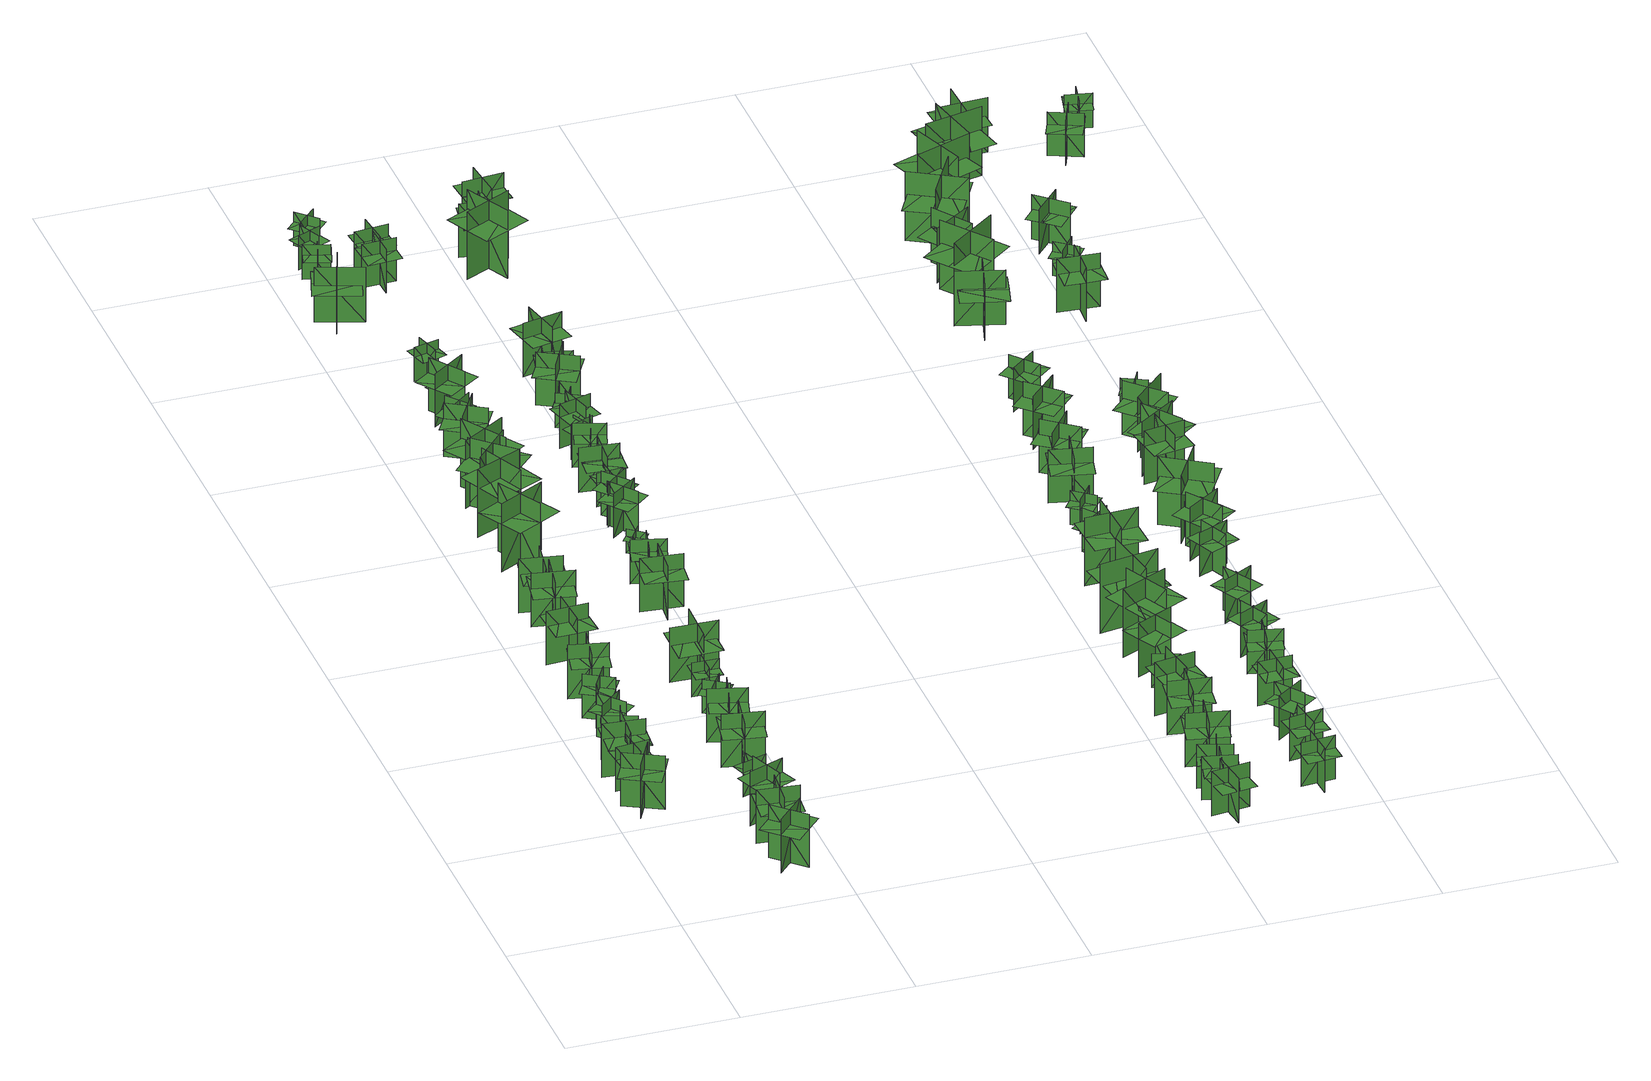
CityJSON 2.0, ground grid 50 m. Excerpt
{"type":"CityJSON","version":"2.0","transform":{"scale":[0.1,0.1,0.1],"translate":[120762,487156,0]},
"CityObjects":{
"tree1":{"type":"SolitaryVegetationObject","geometry":[{"type":"MultiSurface","lod":"1","boundaries":[[[0,1,2]],[[0,2,3]],[[4,5,6]],[[4,6,7]],[[8,9,10]],[[8,10,11]],[[8,11,12]],[[8,12,13]]]}]},
"tree2":{"type":"SolitaryVegetationObject","geometry":[{"type":"MultiSurface","lod":"1","boundaries":[[[14,15,16]],[[14,16,17]],[[18,19,20]],[[18,20,21]],[[22,23,24]],[[22,24,25]],[[22,25,26]],[[22,26,27]]]}]},
"tree3":{"type":"SolitaryVegetationObject","geometry":[{"type":"MultiSurface","lod":"1","boundaries":[[[28,29,30]],[[28,30,31]],[[32,33,34]],[[32,34,35]],[[36,37,38]],[[36,38,39]],[[36,39,40]],[[36,40,41]]]}]},
"tree4":{"type":"SolitaryVegetationObject","geometry":[{"type":"MultiSurface","lod":"1","boundaries":[[[42,43,44]],[[42,44,45]],[[46,47,48]],[[46,48,49]],[[50,51,52]],[[50,52,53]],[[50,53,54]],[[50,54,55]]]}]},
"tree5":{"type":"SolitaryVegetationObject","geometry":[{"type":"MultiSurface","lod":"1","boundaries":[[[56,57,58]],[[56,58,59]],[[60,61,62]],[[60,62,63]],[[64,65,66]],[[64,66,67]],[[64,67,68]],[[64,68,69]]]}]},
"tree6":{"type":"SolitaryVegetationObject","geometry":[{"type":"MultiSurface","lod":"1","boundaries":[[[70,71,72]],[[70,72,73]],[[74,75,76]],[[74,76,77]],[[78,79,80]],[[78,80,81]],[[78,81,82]],[[78,82,83]]]}]},
"tree7":{"type":"SolitaryVegetationObject","geometry":[{"type":"MultiSurface","lod":"1","boundaries":[[[84,85,86]],[[84,86,87]],[[88,89,90]],[[88,90,91]],[[92,93,94]],[[92,94,95]],[[92,95,96]],[[92,96,97]]]}]},
"tree8":{"type":"SolitaryVegetationObject","geometry":[{"type":"MultiSurface","lod":"1","boundaries":[[[98,99,100]],[[98,100,101]],[[102,103,104]],[[102,104,105]],[[106,107,108]],[[106,108,109]],[[106,109,110]],[[106,110,111]]]}]},
"tree9":{"type":"SolitaryVegetationObject","geometry":[{"type":"MultiSurface","lod":"1","boundaries":[[[112,113,114]],[[112,114,115]],[[116,117,118]],[[116,118,119]],[[120,121,122]],[[120,122,123]],[[120,123,124]],[[120,124,125]]]}]},
"tree10":{"type":"SolitaryVegetationObject","geometry":[{"type":"MultiSurface","lod":"1","boundaries":[[[126,127,128]],[[126,128,129]],[[130,131,132]],[[130,132,133]],[[134,135,136]],[[134,136,137]],[[134,137,138]],[[134,138,139]]]}]},
"tree11":{"type":"SolitaryVegetationObject","geometry":[{"type":"MultiSurface","lod":"1","boundaries":[[[140,141,142]],[[140,142,143]],[[144,145,146]],[[144,146,147]],[[148,149,150]],[[148,150,151]],[[148,151,152]],[[148,152,153]]]}]},
"tree12":{"type":"SolitaryVegetationObject","geometry":[{"type":"MultiSurface","lod":"1","boundaries":[[[154,155,156]],[[154,156,157]],[[158,159,160]],[[158,160,161]],[[162,163,164]],[[162,164,165]],[[162,165,166]],[[162,166,167]]]}]},
"tree13":{"type":"SolitaryVegetationObject","geometry":[{"type":"MultiSurface","lod":"1","boundaries":[[[168,169,170]],[[168,170,171]],[[172,173,174]],[[172,174,175]],[[176,177,178]],[[176,178,179]],[[176,179,180]],[[176,180,181]]]}]},
"tree14":{"type":"SolitaryVegetationObject","geometry":[{"type":"MultiSurface","lod":"1","boundaries":[[[182,183,184]],[[182,184,185]],[[186,187,188]],[[186,188,189]],[[190,191,192]],[[190,192,193]],[[190,193,194]],[[190,194,195]]]}]},
"tree15":{"type":"SolitaryVegetationObject","geometry":[{"type":"MultiSurface","lod":"1","boundaries":[[[196,197,198]],[[196,198,199]],[[200,201,202]],[[200,202,203]],[[204,205,206]],[[204,206,207]],[[204,207,208]],[[204,208,209]]]}]},
"tree16":{"type":"SolitaryVegetationObject","geometry":[{"type":"MultiSurface","lod":"1","boundaries":[[[210,211,212]],[[210,212,213]],[[214,215,216]],[[214,216,217]],[[218,219,220]],[[218,220,221]],[[218,221,222]],[[218,222,223]]]}]},
"tree17":{"type":"SolitaryVegetationObject","geometry":[{"type":"MultiSurface","lod":"1","boundaries":[[[224,225,226]],[[224,226,227]],[[228,229,230]],[[228,230,231]],[[232,233,234]],[[232,234,235]],[[232,235,236]],[[232,236,237]]]}]},
"tree18":{"type":"SolitaryVegetationObject","geometry":[{"type":"MultiSurface","lod":"1","boundaries":[[[238,239,240]],[[238,240,241]],[[242,243,244]],[[242,244,245]],[[246,247,248]],[[246,248,249]],[[246,249,250]],[[246,250,251]]]}]},
"tree19":{"type":"SolitaryVegetationObject","geometry":[{"type":"MultiSurface","lod":"1","boundaries":[[[252,253,254]],[[252,254,255]],[[256,257,258]],[[256,258,259]],[[260,261,262]],[[260,262,263]],[[260,263,264]],[[260,264,265]]]}]},
"tree20":{"type":"SolitaryVegetationObject","geometry":[{"type":"MultiSurface","lod":"1","boundaries":[[[266,267,268]],[[266,268,269]],[[270,271,272]],[[270,272,273]],[[274,275,276]],[[274,276,277]],[[274,277,278]],[[274,278,279]]]}]},
"tree21":{"type":"SolitaryVegetationObject","geometry":[{"type":"MultiSurface","lod":"1","boundaries":[[[280,281,282]],[[280,282,283]],[[284,285,286]],[[284,286,287]],[[288,289,290]],[[288,290,291]],[[288,291,292]],[[288,292,293]]]}]},
"tree22":{"type":"SolitaryVegetationObject","geometry":[{"type":"MultiSurface","lod":"1","boundaries":[[[294,295,296]],[[294,296,297]],[[298,299,300]],[[298,300,301]],[[302,303,304]],[[302,304,305]],[[302,305,306]],[[302,306,307]]]}]},
"tree23":{"type":"SolitaryVegetationObject","geometry":[{"type":"MultiSurface","lod":"1","boundaries":[[[308,309,310]],[[308,310,311]],[[312,313,314]],[[312,314,315]],[[316,317,318]],[[316,318,319]],[[316,319,320]],[[316,320,321]]]}]},
"tree24":{"type":"SolitaryVegetationObject","geometry":[{"type":"MultiSurface","lod":"1","boundaries":[[[322,323,324]],[[322,324,325]],[[326,327,328]],[[326,328,329]],[[330,331,332]],[[330,332,333]],[[330,333,334]],[[330,334,335]]]}]},
"tree25":{"type":"SolitaryVegetationObject","geometry":[{"type":"MultiSurface","lod":"1","boundaries":[[[336,337,338]],[[336,338,339]],[[340,341,342]],[[340,342,343]],[[344,345,346]],[[344,346,347]],[[344,347,348]],[[344,348,349]]]}]},
"tree26":{"type":"SolitaryVegetationObject","geometry":[{"type":"MultiSurface","lod":"1","boundaries":[[[350,351,352]],[[350,352,353]],[[354,355,356]],[[354,356,357]],[[358,359,360]],[[358,360,361]],[[358,361,362]],[[358,362,363]]]}]},
"tree27":{"type":"SolitaryVegetationObject","geometry":[{"type":"MultiSurface","lod":"1","boundaries":[[[364,365,366]],[[364,366,367]],[[368,369,370]],[[368,370,371]],[[372,373,374]],[[372,374,375]],[[372,375,376]],[[372,376,377]]]}]},
"tree28":{"type":"SolitaryVegetationObject","geometry":[{"type":"MultiSurface","lod":"1","boundaries":[[[378,379,380]],[[378,380,381]],[[382,383,384]],[[382,384,385]],[[386,387,388]],[[386,388,389]],[[386,389,390]],[[386,390,391]]]}]},
"tree29":{"type":"SolitaryVegetationObject","geometry":[{"type":"MultiSurface","lod":"1","boundaries":[[[392,393,394]],[[392,394,395]],[[396,397,398]],[[396,398,399]],[[400,401,402]],[[400,402,403]],[[400,403,404]],[[400,404,405]]]}]},
"tree30":{"type":"SolitaryVegetationObject","geometry":[{"type":"MultiSurface","lod":"1","boundaries":[[[406,407,408]],[[406,408,409]],[[410,411,412]],[[410,412,413]],[[414,415,416]],[[414,416,417]],[[414,417,418]],[[414,418,419]]]}]},
"tree31":{"type":"SolitaryVegetationObject","geometry":[{"type":"MultiSurface","lod":"1","boundaries":[[[420,421,422]],[[420,422,423]],[[424,425,426]],[[424,426,427]],[[428,429,430]],[[428,430,431]],[[428,431,432]],[[428,432,433]]]}]},
"tree32":{"type":"SolitaryVegetationObject","geometry":[{"type":"MultiSurface","lod":"1","boundaries":[[[434,435,436]],[[434,436,437]],[[438,439,440]],[[438,440,441]],[[442,443,444]],[[442,444,445]],[[442,445,446]],[[442,446,447]]]}]},
"tree33":{"type":"SolitaryVegetationObject","geometry":[{"type":"MultiSurface","lod":"1","boundaries":[[[448,449,450]],[[448,450,451]],[[452,453,454]],[[452,454,455]],[[456,457,458]],[[456,458,459]],[[456,459,460]],[[456,460,461]]]}]},
"tree34":{"type":"SolitaryVegetationObject","geometry":[{"type":"MultiSurface","lod":"1","boundaries":[[[462,463,464]],[[462,464,465]],[[466,467,468]],[[466,468,469]],[[470,471,472]],[[470,472,473]],[[470,473,474]],[[470,474,475]]]}]},
"tree35":{"type":"SolitaryVegetationObject","geometry":[{"type":"MultiSurface","lod":"1","boundaries":[[[476,477,478]],[[476,478,479]],[[480,481,482]],[[480,482,483]],[[484,485,486]],[[484,486,487]],[[484,487,488]],[[484,488,489]]]}]},
"tree36":{"type":"SolitaryVegetationObject","geometry":[{"type":"MultiSurface","lod":"1","boundaries":[[[490,491,492]],[[490,492,493]],[[494,495,496]],[[494,496,497]],[[498,499,500]],[[498,500,501]],[[498,501,502]],[[498,502,503]]]}]},
"tree37":{"type":"SolitaryVegetationObject","geometry":[{"type":"MultiSurface","lod":"1","boundaries":[[[504,505,506]],[[504,506,507]],[[508,509,510]],[[508,510,511]],[[512,513,514]],[[512,514,515]],[[512,515,516]],[[512,516,517]]]}]},
"tree38":{"type":"SolitaryVegetationObject","geometry":[{"type":"MultiSurface","lod":"1","boundaries":[[[518,519,520]],[[518,520,521]],[[522,523,524]],[[522,524,525]],[[526,527,528]],[[526,528,529]],[[526,529,530]],[[526,530,531]]]}]},
"tree39":{"type":"SolitaryVegetationObject","geometry":[{"type":"MultiSurface","lod":"1","boundaries":[[[532,533,534]],[[532,534,535]],[[536,537,538]],[[536,538,539]],[[540,541,542]],[[540,542,543]],[[540,543,544]],[[540,544,545]]]}]},
"tree40":{"type":"SolitaryVegetationObject","geometry":[{"type":"MultiSurface","lod":"1","boundaries":[[[546,547,548]],[[546,548,549]],[[550,551,552]],[[550,552,553]],[[554,555,556]],[[554,556,557]],[[554,557,558]],[[554,558,559]]]}]},
"tree41":{"type":"SolitaryVegetationObject","geometry":[{"type":"MultiSurface","lod":"1","boundaries":[[[560,561,562]],[[560,562,563]],[[564,565,566]],[[564,566,567]],[[568,569,570]],[[568,570,571]],[[568,571,572]],[[568,572,573]]]}]},
"tree42":{"type":"SolitaryVegetationObject","geometry":[{"type":"MultiSurface","lod":"1","boundaries":[[[574,575,576]],[[574,576,577]],[[578,579,580]],[[578,580,581]],[[582,583,584]],[[582,584,585]],[[582,585,586]],[[582,586,587]]]}]},
"tree43":{"type":"SolitaryVegetationObject","geometry":[{"type":"MultiSurface","lod":"1","boundaries":[[[588,589,590]],[[588,590,591]],[[592,593,594]],[[592,594,595]],[[596,597,598]],[[596,598,599]],[[596,599,600]],[[596,600,601]]]}]},
"tree44":{"type":"SolitaryVegetationObject","geometry":[{"type":"MultiSurface","lod":"1","boundaries":[[[602,603,604]],[[602,604,605]],[[606,607,608]],[[606,608,609]],[[610,611,612]],[[610,612,613]],[[610,613,614]],[[610,614,615]]]}]},
"tree45":{"type":"SolitaryVegetationObject","geometry":[{"type":"MultiSurface","lod":"1","boundaries":[[[616,617,618]],[[616,618,619]],[[620,621,622]],[[620,622,623]],[[624,625,626]],[[624,626,627]],[[624,627,628]],[[624,628,629]]]}]},
"tree46":{"type":"SolitaryVegetationObject","geometry":[{"type":"MultiSurface","lod":"1","boundaries":[[[630,631,632]],[[630,632,633]],[[634,635,636]],[[634,636,637]],[[638,639,640]],[[638,640,641]],[[638,641,642]],[[638,642,643]]]}]},
"tree47":{"type":"SolitaryVegetationObject","geometry":[{"type":"MultiSurface","lod":"1","boundaries":[[[644,645,646]],[[644,646,647]],[[648,649,650]],[[648,650,651]],[[652,653,654]],[[652,654,655]],[[652,655,656]],[[652,656,657]]]}]},
"tree48":{"type":"SolitaryVegetationObject","geometry":[{"type":"MultiSurface","lod":"1","boundaries":[[[658,659,660]],[[658,660,661]],[[662,663,664]],[[662,664,665]],[[666,667,668]],[[666,668,669]],[[666,669,670]],[[666,670,671]]]}]},
"tree49":{"type":"SolitaryVegetationObject","geometry":[{"type":"MultiSurface","lod":"1","boundaries":[[[672,673,674]],[[672,674,675]],[[676,677,678]],[[676,678,679]],[[680,681,682]],[[680,682,683]],[[680,683,684]],[[680,684,685]]]}]},
"tree50":{"type":"SolitaryVegetationObject","geometry":[{"type":"MultiSurface","lod":"1","boundaries":[[[686,687,688]],[[686,688,689]],[[690,691,692]],[[690,692,693]],[[694,695,696]],[[694,696,697]],[[694,697,698]],[[694,698,699]]]}]},
"tree51":{"type":"SolitaryVegetationObject","geometry":[{"type":"MultiSurface","lod":"1","boundaries":[[[700,701,702]],[[700,702,703]],[[704,705,706]],[[704,706,707]],[[708,709,710]],[[708,710,711]],[[708,711,712]],[[708,712,713]]]}]},
"tree52":{"type":"SolitaryVegetationObject","geometry":[{"type":"MultiSurface","lod":"1","boundaries":[[[714,715,716]],[[714,716,717]],[[718,719,720]],[[718,720,721]],[[722,723,724]],[[722,724,725]],[[722,725,726]],[[722,726,727]]]}]},
"tree53":{"type":"SolitaryVegetationObject","geometry":[{"type":"MultiSurface","lod":"1","boundaries":[[[728,729,730]],[[728,730,731]],[[732,733,734]],[[732,734,735]],[[736,737,738]],[[736,738,739]],[[736,739,740]],[[736,740,741]]]}]},
"tree54":{"type":"SolitaryVegetationObject","geometry":[{"type":"MultiSurface","lod":"1","boundaries":[[[742,743,744]],[[742,744,745]],[[746,747,748]],[[746,748,749]],[[750,751,752]],[[750,752,753]],[[750,753,754]],[[750,754,755]]]}]},
"tree55":{"type":"SolitaryVegetationObject","geometry":[{"type":"MultiSurface","lod":"1","boundaries":[[[756,757,758]],[[756,758,759]],[[760,761,762]],[[760,762,763]],[[764,765,766]],[[764,766,767]],[[764,767,768]],[[764,768,769]]]}]},
"tree56":{"type":"SolitaryVegetationObject","geometry":[{"type":"MultiSurface","lod":"1","boundaries":[[[770,771,772]],[[770,772,773]],[[774,775,776]],[[774,776,777]],[[778,779,780]],[[778,780,781]],[[778,781,782]],[[778,782,783]]]}]},
"tree57":{"type":"SolitaryVegetationObject","geometry":[{"type":"MultiSurface","lod":"1","boundaries":[[[784,785,786]],[[784,786,787]],[[788,789,790]],[[788,790,791]],[[792,793,794]],[[792,794,795]],[[792,795,796]],[[792,796,797]]]}]},
"tree58":{"type":"SolitaryVegetationObject","geometry":[{"type":"MultiSurface","lod":"1","boundaries":[[[798,799,800]],[[798,800,801]],[[802,803,804]],[[802,804,805]],[[806,807,808]],[[806,808,809]],[[806,809,810]],[[806,810,811]]]}]},
"tree59":{"type":"SolitaryVegetationObject","geometry":[{"type":"MultiSurface","lod":"1","boundaries":[[[812,813,814]],[[812,814,815]],[[816,817,818]],[[816,818,819]],[[820,821,822]],[[820,822,823]],[[820,823,824]],[[820,824,825]]]}]},
"tree60":{"type":"SolitaryVegetationObject","geometry":[{"type":"MultiSurface","lod":"1","boundaries":[[[826,827,828]],[[826,828,829]],[[830,831,832]],[[830,832,833]],[[834,835,836]],[[834,836,837]],[[834,837,838]],[[834,838,839]]]}]},
"tree61":{"type":"SolitaryVegetationObject","geometry":[{"type":"MultiSurface","lod":"1","boundaries":[[[840,841,842]],[[840,842,843]],[[844,845,846]],[[844,846,847]],[[848,849,850]],[[848,850,851]],[[848,851,852]],[[848,852,853]]]}]},
"tree62":{"type":"SolitaryVegetationObject","geometry":[{"type":"MultiSurface","lod":"1","boundaries":[[[854,855,856]],[[854,856,857]],[[858,859,860]],[[858,860,861]],[[862,863,864]],[[862,864,865]],[[862,865,866]],[[862,866,867]]]}]},
"tree63":{"type":"SolitaryVegetationObject","geometry":[{"type":"MultiSurface","lod":"1","boundaries":[[[868,869,870]],[[868,870,871]],[[872,873,874]],[[872,874,875]],[[876,877,878]],[[876,878,879]],[[876,879,880]],[[876,880,881]]]}]},
"tree64":{"type":"SolitaryVegetationObject","geometry":[{"type":"MultiSurface","lod":"1","boundaries":[[[882,883,884]],[[882,884,885]],[[886,887,888]],[[886,888,889]],[[890,891,892]],[[890,892,893]],[[890,893,894]],[[890,894,895]]]}]},
"tree65":{"type":"SolitaryVegetationObject","geometry":[{"type":"MultiSurface","lod":"1","boundaries":[[[896,897,898]],[[896,898,899]],[[900,901,902]],[[900,902,903]],[[904,905,906]],[[904,906,907]],[[904,907,908]],[[904,908,909]]]}]},
"tree66":{"type":"SolitaryVegetationObject","geometry":[{"type":"MultiSurface","lod":"1","boundaries":[[[910,911,912]],[[910,912,913]],[[914,915,916]],[[914,916,917]],[[918,919,920]],[[918,920,921]],[[918,921,922]],[[918,922,923]]]}]},
"tree67":{"type":"SolitaryVegetationObject","geometry":[{"type":"MultiSurface","lod":"1","boundaries":[[[924,925,926]],[[924,926,927]],[[928,929,930]],[[928,930,931]],[[932,933,934]],[[932,934,935]],[[932,935,936]],[[932,936,937]]]}]},
"tree68":{"type":"SolitaryVegetationObject","geometry":[{"type":"MultiSurface","lod":"1","boundaries":[[[938,939,940]],[[938,940,941]],[[942,943,944]],[[942,944,945]],[[946,947,948]],[[946,948,949]],[[946,949,950]],[[946,950,951]]]}]},
"tree69":{"type":"SolitaryVegetationObject","geometry":[{"type":"MultiSurface","lod":"1","boundaries":[[[952,953,954]],[[952,954,955]],[[956,957,958]],[[956,958,959]],[[960,961,962]],[[960,962,963]],[[960,963,964]],[[960,964,965]]]}]},
"tree70":{"type":"SolitaryVegetationObject","geometry":[{"type":"MultiSurface","lod":"1","boundaries":[[[966,967,968]],[[966,968,969]],[[970,971,972]],[[970,972,973]],[[974,975,976]],[[974,976,977]],[[974,977,978]],[[974,978,979]]]}]},
"tree71":{"type":"SolitaryVegetationObject","geometry":[{"type":"MultiSurface","lod":"1","boundaries":[[[980,981,982]],[[980,982,983]],[[984,985,986]],[[984,986,987]],[[988,989,990]],[[988,990,991]],[[988,991,992]],[[988,992,993]]]}]},
"tree72":{"type":"SolitaryVegetationObject","geometry":[{"type":"MultiSurface","lod":"1","boundaries":[[[994,995,996]],[[994,996,997]],[[998,999,1000]],[[998,1000,1001]],[[1002,1003,1004]],[[1002,1004,1005]],[[1002,1005,1006]],[[1002,1006,1007]]]}]},
"tree73":{"type":"SolitaryVegetationObject","geometry":[{"type":"MultiSurface","lod":"1","boundaries":[[[1008,1009,1010]],[[1008,1010,1011]],[[1012,1013,1014]],[[1012,1014,1015]],[[1016,1017,1018]],[[1016,1018,1019]],[[1016,1019,1020]],[[1016,1020,1021]]]}]},
"tree74":{"type":"SolitaryVegetationObject","geometry":[{"type":"MultiSurface","lod":"1","boundaries":[[[1022,1023,1024]],[[1022,1024,1025]],[[1026,1027,1028]],[[1026,1028,1029]],[[1030,1031,1032]],[[1030,1032,1033]],[[1030,1033,1034]],[[1030,1034,1035]]]}]},
"tree75":{"type":"SolitaryVegetationObject","geometry":[{"type":"MultiSurface","lod":"1","boundaries":[[[1036,1037,1038]],[[1036,1038,1039]],[[1040,1041,1042]],[[1040,1042,1043]],[[1044,1045,1046]],[[1044,1046,1047]],[[1044,1047,1048]],[[1044,1048,1049]]]}]},
"tree76":{"type":"SolitaryVegetationObject","geometry":[{"type":"MultiSurface","lod":"1","boundaries":[[[1050,1051,1052]],[[1050,1052,1053]],[[1054,1055,1056]],[[1054,1056,1057]],[[1058,1059,1060]],[[1058,1060,1061]],[[1058,1061,1062]],[[1058,1062,1063]]]}]},
"tree77":{"type":"SolitaryVegetationObject","geometry":[{"type":"MultiSurface","lod":"1","boundaries":[[[1064,1065,1066]],[[1064,1066,1067]],[[1068,1069,1070]],[[1068,1070,1071]],[[1072,1073,1074]],[[1072,1074,1075]],[[1072,1075,1076]],[[1072,1076,1077]]]}]},
"tree78":{"type":"SolitaryVegetationObject","geometry":[{"type":"MultiSurface","lod":"1","boundaries":[[[1078,1079,1080]],[[1078,1080,1081]],[[1082,1083,1084]],[[1082,1084,1085]],[[1086,1087,1088]],[[1086,1088,1089]],[[1086,1089,1090]],[[1086,1090,1091]]]}]},
"tree79":{"type":"SolitaryVegetationObject","geometry":[{"type":"MultiSurface","lod":"1","boundaries":[[[1092,1093,1094]],[[1092,1094,1095]],[[1096,1097,1098]],[[1096,1098,1099]],[[1100,1101,1102]],[[1100,1102,1103]],[[1100,1103,1104]],[[1100,1104,1105]]]}]},
"tree80":{"type":"SolitaryVegetationObject","geometry":[{"type":"MultiSurface","lod":"1","boundaries":[[[1106,1107,1108]],[[1106,1108,1109]],[[1110,1111,1112]],[[1110,1112,1113]],[[1114,1115,1116]],[[1114,1116,1117]],[[1114,1117,1118]],[[1114,1118,1119]]]}]},
"tree81":{"type":"SolitaryVegetationObject","geometry":[{"type":"MultiSurface","lod":"1","boundaries":[[[1120,1121,1122]],[[1120,1122,1123]],[[1124,1125,1126]],[[1124,1126,1127]],[[1128,1129,1130]],[[1128,1130,1131]],[[1128,1131,1132]],[[1128,1132,1133]]]}]},
"tree82":{"type":"SolitaryVegetationObject","geometry":[{"type":"MultiSurface","lod":"1","boundaries":[[[1134,1135,1136]],[[1134,1136,1137]],[[1138,1139,1140]],[[1138,1140,1141]],[[1142,1143,1144]],[[1142,1144,1145]],[[1142,1145,1146]],[[1142,1146,1147]]]}]},
"tree83":{"type":"SolitaryVegetationObject","geometry":[{"type":"MultiSurface","lod":"1","boundaries":[[[1148,1149,1150]],[[1148,1150,1151]],[[1152,1153,1154]],[[1152,1154,1155]],[[1156,1157,1158]],[[1156,1158,1159]],[[1156,1159,1160]],[[1156,1160,1161]]]}]},
"tree84":{"type":"SolitaryVegetationObject","geometry":[{"type":"MultiSurface","lod":"1","boundaries":[[[1162,1163,1164]],[[1162,1164,1165]],[[1166,1167,1168]],[[1166,1168,1169]],[[1170,1171,1172]],[[1170,1172,1173]],[[1170,1173,1174]],[[1170,1174,1175]]]}]},
"tree85":{"type":"SolitaryVegetationObject","geometry":[{"type":"MultiSurface","lod":"1","boundaries":[[[1176,1177,1178]],[[1176,1178,1179]],[[1180,1181,1182]],[[1180,1182,1183]],[[1184,1185,1186]],[[1184,1186,1187]],[[1184,1187,1188]],[[1184,1188,1189]]]}]},
"tree86":{"type":"SolitaryVegetationObject","geometry":[{"type":"MultiSurface","lod":"1","boundaries":[[[1190,1191,1192]],[[1190,1192,1193]],[[1194,1195,1196]],[[1194,1196,1197]],[[1198,1199,1200]],[[1198,1200,1201]],[[1198,1201,1202]],[[1198,1202,1203]]]}]},
"tree87":{"type":"SolitaryVegetationObject","geometry":[{"type":"MultiSurface","lod":"1","boundaries":[[[1204,1205,1206]],[[1204,1206,1207]],[[1208,1209,1210]],[[1208,1210,1211]],[[1212,1213,1214]],[[1212,1214,1215]],[[1212,1215,1216]],[[1212,1216,1217]]]}]},
"tree88":{"type":"SolitaryVegetationObject","geometry":[{"type":"MultiSurface","lod":"1","boundaries":[[[1218,1219,1220]],[[1218,1220,1221]],[[1222,1223,1224]],[[1222,1224,1225]],[[1226,1227,1228]],[[1226,1228,1229]],[[1226,1229,1230]],[[1226,1230,1231]]]}]},
"tree89":{"type":"SolitaryVegetationObject","geometry":[{"type":"MultiSurface","lod":"1","boundaries":[[[1232,1233,1234]],[[1232,1234,1235]],[[1236,1237,1238]],[[1236,1238,1239]],[[1240,1241,1242]],[[1240,1242,1243]],[[1240,1243,1244]],[[1240,1244,1245]]]}]},
"tree90":{"type":"SolitaryVegetationObject","geometry":[{"type":"MultiSurface","lod":"1","boundaries":[[[1246,1247,1248]],[[1246,1248,1249]],[[1250,1251,1252]],[[1250,1252,1253]],[[1254,1255,1256]],[[1254,1256,1257]],[[1254,1257,1258]],[[1254,1258,1259]]]}]},
"tree91":{"type":"SolitaryVegetationObject","geometry":[{"type":"MultiSurface","lod":"1","boundaries":[[[1260,1261,1262]],[[1260,1262,1263]],[[1264,1265,1266]],[[1264,1266,1267]],[[1268,1269,1270]],[[1268,1270,1271]],[[1268,1271,1272]],[[1268,1272,1273]]]}]},
"tree92":{"type":"SolitaryVegetationObject","geometry":[{"type":"MultiSurface","lod":"1","boundaries":[[[1274,1275,1276]],[[1274,1276,1277]],[[1278,1279,1280]],[[1278,1280,1281]],[[1282,1283,1284]],[[1282,1284,1285]],[[1282,1285,1286]],[[1282,1286,1287]]]}]},
"tree93":{"type":"SolitaryVegetationObject","geometry":[{"type":"MultiSurface","lod":"1","boundaries":[[[1288,1289,1290]],[[1288,1290,1291]],[[1292,1293,1294]],[[1292,1294,1295]],[[1296,1297,1298]],[[1296,1298,1299]],[[1296,1299,1300]],[[1296,1300,1301]]]}]},
"tree94":{"type":"SolitaryVegetationObject","geometry":[{"type":"MultiSurface","lod":"1","boundaries":[[[1302,1303,1304]],[[1302,1304,1305]],[[1306,1307,1308]],[[1306,1308,1309]],[[1310,1311,1312]],[[1310,1312,1313]],[[1310,1313,1314]],[[1310,1314,1315]]]}]},
"tree95":{"type":"SolitaryVegetationObject","geometry":[{"type":"MultiSurface","lod":"1","boundaries":[[[1316,1317,1318]],[[1316,1318,1319]],[[1320,1321,1322]],[[1320,1322,1323]],[[1324,1325,1326]],[[1324,1326,1327]],[[1324,1327,1328]],[[1324,1328,1329]]]}]},
"tree96":{"type":"SolitaryVegetationObject","geometry":[{"type":"MultiSurface","lod":"1","boundaries":[[[1330,1331,1332]],[[1330,1332,1333]],[[1334,1335,1336]],[[1334,1336,1337]],[[1338,1339,1340]],[[1338,1340,1341]],[[1338,1341,1342]],[[1338,1342,1343]]]}]},
"tree97":{"type":"SolitaryVegetationObject","geometry":[{"type":"MultiSurface","lod":"1","boundaries":[[[1344,1345,1346]],[[1344,1346,1347]],[[1348,1349,1350]],[[1348,1350,1351]],[[1352,1353,1354]],[[1352,1354,1355]],[[1352,1355,1356]],[[1352,1356,1357]]]}]},
"tree98":{"type":"SolitaryVegetationObject","geometry":[{"type":"MultiSurface","lod":"1","boundaries":[[[1358,1359,1360]],[[1358,1360,1361]],[[1362,1363,1364]],[[1362,1364,1365]],[[1366,1367,1368]],[[1366,1368,1369]],[[1366,1369,1370]],[[1366,1370,1371]]]}]},
"tree99":{"type":"SolitaryVegetationObject","geometry":[{"type":"MultiSurface","lod":"1","boundaries":[[[1372,1373,1374]],[[1372,1374,1375]],[[1376,1377,1378]],[[1376,1378,1379]],[[1380,1381,1382]],[[1380,1382,1383]],[[1380,1383,1384]],[[1380,1384,1385]]]}]}
},
"vertices":[
[68,542,9],[124,651,9],[124,651,178],[68,542,178],[145,567,9],[37,622,9],[37,622,178],[145,567,178],[145,567,131],[173,621,131],[65,676,131],[37,622,131],[9,568,131],[117,512,131],
[103,649,13],[93,748,13],[93,748,152],[103,649,152],[145,700,13],[46,690,13],[46,690,152],[145,700,152],[145,700,113],[140,749,113],[41,740,113],[46,690,113],[51,640,113],[150,650,113],
[158,767,8],[36,778,8],[36,778,177],[158,767,177],[106,830,8],[95,709,8],[95,709,177],[106,830,177],[106,830,130],[45,835,130],[34,714,130],[95,709,130],[156,703,130],[166,824,130],
[100,805,8],[130,900,8],[130,900,146],[100,805,146],[159,835,8],[64,866,8],[64,866,146],[159,835,146],[159,835,108],[174,883,108],[79,913,108],[64,866,108],[49,818,108],[144,788,108],
[81,910,12],[150,971,12],[150,971,151],[81,910,151],[148,906,12],[88,975,12],[88,975,151],[148,906,151],[148,906,115],[181,935,115],[121,1005,115],[88,975,115],[54,946,115],[115,877,115],
[145,1091,16],[99,1011,16],[99,1011,155],[145,1091,155],[80,1073,16],[160,1027,16],[160,1027,155],[80,1073,155],[80,1073,119],[58,1034,119],[138,988,119],[160,1027,119],[182,1065,119],[102,1111,119],
[338,159,8],[422,247,8],[422,247,177],[338,159,177],[419,160,8],[331,244,8],[331,244,177],[419,160,177],[419,160,130],[461,205,130],[373,288,130],[331,244,130],[289,200,130],[377,116,130],
[71,1171,21],[182,1149,21],[182,1149,191],[71,1171,191],[117,1103,21],[139,1214,21],[139,1214,191],[117,1103,191],[117,1103,147],[170,1093,147],[192,1203,147],[139,1214,147],[86,1224,147],[64,1114,147],
[381,261,8],[393,382,8],[393,382,177],[381,261,177],[444,312,8],[323,324,8],[323,324,177],[444,312,177],[444,312,129],[450,373,129],[329,384,129],[323,324,129],[317,263,129],[438,251,129],
[370,494,6],[412,389,6],[412,389,176],[370,494,176],[338,418,6],[442,460,6],[442,460,176],[338,418,176],[338,418,131],[358,367,131],[463,410,131],[442,460,131],[422,510,131],[318,468,131],
[198,1372,14],[76,1366,14],[76,1366,183],[198,1372,183],[138,1427,14],[144,1305,14],[144,1305,183],[138,1427,183],[138,1427,136],[77,1424,136],[83,1302,136],[144,1305,136],[205,1308,136],[199,1430,136],
[366,563,7],[439,588,7],[439,588,115],[366,563,115],[412,540,7],[387,613,7],[387,613,115],[412,540,115],[412,540,84],[448,552,84],[424,625,84],[387,613,84],[350,601,84],[375,528,84],
[102,1570,10],[221,1548,10],[221,1548,179],[102,1570,179],[148,1503,10],[169,1623,10],[169,1623,179],[148,1503,179],[148,1503,131],[207,1492,131],[229,1612,131],[169,1623,131],[109,1634,131],[88,1514,131],
[357,723,8],[476,701,8],[476,701,177],[357,723,177],[402,656,8],[424,775,8],[424,775,177],[402,656,177],[402,656,130],[462,645,130],[484,765,130],[424,775,130],[364,786,130],[343,667,130],
[214,1631,8],[94,1652,8],[94,1652,178],[214,1631,178],[168,1698,8],[147,1578,8],[147,1578,178],[168,1698,178],[168,1698,130],[108,1708,130],[87,1589,130],[147,1578,130],[207,1568,130],[228,1688,130],
[362,861,6],[471,832,6],[471,832,176],[362,861,176],[403,790,6],[433,899,6],[433,899,176],[403,790,176],[403,790,131],[456,776,131],[485,885,131],[433,899,131],[380,913,131],[351,805,131],
[397,999,12],[462,957,12],[462,957,119],[397,999,119],[408,948,12],[450,1013,12],[450,1013,119],[408,948,119],[408,948,89],[441,927,89],[482,993,89],[450,1013,89],[417,1034,89],[375,969,89],
[118,1866,8],[254,1939,8],[254,1939,223],[118,1866,223],[216,1835,8],[143,1972,8],[143,1972,223],[216,1835,223],[216,1835,163],[285,1872,163],[211,2009,163],[143,1972,163],[75,1935,163],[148,1799,163],
[430,1116,16],[430,1038,16],[430,1038,124],[430,1116,124],[394,1080,16],[471,1079,16],[471,1079,124],[394,1080,124],[394,1080,94],[393,1041,94],[471,1041,94],[471,1079,94],[471,1118,94],[394,1118,94],
[441,1246,17],[437,1108,17],[437,1108,189],[441,1246,189],[361,1170,17],[499,1166,17],[499,1166,189],[361,1170,189],[431,1238,133],[367,1238,133],[365,1100,133],[429,1099,133],[493,1098,133],[495,1237,133],
[152,1992,12],[227,2010,12],[227,2010,119],[152,1992,119],[196,1964,12],[178,2040,12],[178,2040,119],[196,1964,119],[196,1964,89],[233,1973,89],[216,2049,89],[178,2040,89],[140,2031,89],[158,1956,89],
[253,2117,9],[112,2052,9],[112,2052,225],[253,2117,225],[157,2153,9],[221,2012,9],[221,2012,225],[157,2153,225],[157,2153,164],[86,2121,164],[150,1980,164],[221,2012,164],[291,2044,164],[227,2185,164],
[242,2223,8],[138,2109,8],[138,2109,224],[242,2223,224],[139,2219,8],[253,2115,8],[253,2115,224],[139,2219,224],[139,2219,163],[87,2162,163],[201,2058,163],[253,2115,163],[306,2172,163],[191,2277,163],
[237,2188,8],[153,2318,8],[153,2318,223],[237,2188,223],[260,2288,8],[129,2205,8],[129,2205,223],[260,2288,223],[260,2288,163],[218,2353,163],[87,2270,163],[129,2205,163],[171,2139,163],[301,2223,163],
[206,2404,12],[208,2326,12],[208,2326,120],[206,2404,120],[170,2367,12],[248,2368,12],[248,2368,120],[170,2367,120],[170,2367,90],[171,2328,90],[248,2329,90],[248,2368,90],[247,2407,90],[170,2405,90],
[462,1487,10],[475,1607,10],[475,1607,179],[462,1487,179],[525,1537,10],[404,1550,10],[404,1550,179],[525,1537,179],[525,1537,132],[532,1597,132],[411,1611,132],[404,1550,132],[398,1490,132],[519,1476,132],
[184,2394,10],[246,2498,10],[246,2498,179],[184,2394,179],[263,2413,10],[158,2475,10],[158,2475,179],[263,2413,179],[263,2413,131],[294,2465,131],[189,2528,131],[158,2475,131],[127,2423,131],[231,2361,131],
[254,2550,11],[177,2487,11],[177,2487,150],[254,2550,150],[188,2557,11],[251,2479,11],[251,2479,150],[188,2557,150],[188,2557,111],[150,2525,111],[212,2448,111],[251,2479,111],[290,2511,111],[227,2588,111],
[482,1727,10],[458,1631,10],[458,1631,149],[482,1727,149],[425,1693,10],[522,1670,10],[522,1670,149],[425,1693,149],[425,1693,110],[413,1645,110],[510,1621,110],[522,1670,110],[533,1718,110],[436,1741,110],
[183,2624,11],[282,2695,11],[282,2695,180],[183,2624,180],[263,2610,11],[193,2710,11],[193,2710,180],[263,2610,180],[263,2610,132],[313,2646,132],[242,2745,132],[193,2710,132],[143,2674,132],[214,2575,132],
[499,1847,14],[468,1801,14],[468,1801,90],[499,1847,90],[463,1841,14],[508,1809,14],[508,1809,90],[463,1841,90],[463,1841,69],[447,1818,69],[492,1786,69],[508,1809,69],[524,1831,69],[479,1863,69],
[238,2724,15],[217,2763,15],[217,2763,77],[238,2724,77],[247,2752,15],[208,2732,15],[208,2732,77],[247,2752,77],[247,2752,60],[237,2772,60],[197,2751,60],[208,2732,60],[218,2712,60],[257,2733,60],
[176,3192,14],[45,3236,14],[45,3236,186],[176,3192,186],[128,3290,14],[83,3159,14],[83,3159,186],[128,3290,186],[171,3204,130],[191,3265,130],[59,3307,130],[40,3246,130],[20,3185,130],[152,3143,130],
[459,1932,10],[537,1994,10],[537,1994,149],[459,1932,149],[525,1924,10],[463,2002,10],[463,2002,149],[525,1924,149],[525,1924,110],[564,1955,110],[502,2033,110],[463,2002,110],[424,1971,110],[486,1893,110],
[275,2873,18],[200,2853,18],[200,2853,126],[275,2873,126],[230,2899,18],[250,2824,18],[250,2824,126],[230,2899,126],[230,2899,96],[193,2889,96],[213,2814,96],[250,2824,96],[287,2834,96],[267,2909,96],
[531,2048,11],[461,1988,11],[461,1988,150],[531,2048,150],[464,2053,11],[524,1983,11],[524,1983,150],[464,2053,150],[464,2053,114],[430,2024,114],[490,1954,114],[524,1983,114],[557,2012,114],[497,2082,114],
[156,3336,17],[94,3323,17],[94,3323,95],[156,3336,95],[114,3363,17],[127,3302,17],[127,3302,95],[114,3363,95],[151,3340,70],[145,3368,70],[83,3354,70],[90,3326,70],[96,3297,70],[157,3311,70],
[464,2094,12],[541,2100,12],[541,2100,119],[464,2094,119],[504,2060,12],[497,2137,12],[497,2137,119],[504,2060,119],[504,2060,89],[542,2064,89],[535,2141,89],[497,2137,89],[458,2134,89],[465,2057,89],
[156,3428,17],[82,3450,17],[82,3450,125],[156,3428,125],[132,3474,17],[109,3399,17],[109,3399,125],[132,3474,125],[132,3474,94],[95,3485,94],[72,3411,94],[109,3399,94],[146,3388,94],[169,3462,94],
[443,2180,12],[555,2170,12],[555,2170,153],[443,2180,153],[500,2111,12],[510,2224,12],[510,2224,153],[500,2111,153],[449,2172,108],[445,2119,108],[558,2111,108],[562,2163,108],[566,2215,108],[453,2224,108],
[141,3482,16],[110,3553,16],[110,3553,124],[141,3482,124],[160,3530,16],[89,3499,16],[89,3499,124],[160,3530,124],[160,3530,94],[144,3565,94],[74,3534,94],[89,3499,94],[105,3463,94],[176,3495,94],
[467,2308,12],[556,2282,12],[556,2282,151],[467,2308,151],[500,2249,12],[526,2337,12],[526,2337,151],[500,2249,151],[500,2249,115],[542,2236,115],[569,2325,115],[526,2337,115],[484,2350,115],[457,2261,115],
[172,3569,15],[117,3624,15],[117,3624,122],[172,3569,122],[172,3621,15],[118,3566,15],[118,3566,122],[172,3621,122],[172,3621,92],[144,3648,92],[90,3593,92],[118,3566,92],[146,3538,92],[200,3594,92],
[549,2383,10],[479,2352,10],[479,2352,117],[549,2383,117],[501,2402,10],[533,2331,10],[533,2331,117],[501,2402,117],[501,2402,87],[466,2386,87],[498,2315,87],[533,2331,87],[568,2347,87],[536,2418,87],
[531,2385,9],[505,2481,9],[505,2481,148],[531,2385,148],[564,2443,9],[468,2416,9],[468,2416,148],[564,2443,148],[564,2443,109],[551,2491,109],[455,2464,109],[468,2416,109],[482,2368,109],[578,2395,109],
[490,2522,10],[558,2486,10],[558,2486,118],[490,2522,118],[505,2473,10],[541,2541,10],[541,2541,118],[505,2473,118],[505,2473,88],[539,2454,88],[576,2523,88],[541,2541,88],[507,2559,88],[471,2491,88],
[276,3313,16],[271,3413,16],[271,3413,154],[276,3313,154],[320,3362,16],[221,3357,16],[221,3357,154],[320,3362,154],[320,3362,115],[318,3412,115],[218,3407,115],[221,3357,115],[223,3308,115],[323,3313,115],
[323,3437,13],[224,3429,13],[224,3429,152],[323,3437,152],[272,3480,13],[281,3381,13],[281,3381,152],[272,3480,152],[272,3480,113],[223,3476,113],[231,3377,113],[281,3381,113],[330,3385,113],[322,3485,113],
[504,2559,14],[562,2666,14],[562,2666,183],[504,2559,183],[582,2582,14],[475,2640,14],[475,2640,183],[582,2582,183],[582,2582,136],[611,2635,136],[504,2694,136],[475,2640,136],[446,2587,136],[552,2528,136],
[491,2682,15],[589,2661,15],[589,2661,153],[491,2682,153],[527,2626,15],[548,2724,15],[548,2724,153],[527,2626,153],[527,2626,114],[576,2616,114],[596,2713,114],[548,2724,114],[499,2734,114],[478,2636,114],
[489,2787,15],[607,2814,15],[607,2814,184],[489,2787,184],[557,2744,15],[530,2862,15],[530,2862,184],[557,2744,184],[557,2744,136],[616,2757,136],[589,2876,136],[530,2862,136],[471,2849,136],[498,2730,136],
[611,3283,13],[543,3422,13],[543,3422,228],[611,3283,228],[645,3380,13],[506,3312,13],[506,3312,228],[645,3380,228],[645,3380,168],[611,3450,168],[472,3381,168],[506,3312,168],[540,3242,168],[679,3310,168],
[640,3408,14],[520,3426,14],[520,3426,183],[640,3408,183],[592,3473,14],[574,3353,14],[574,3353,183],[592,3473,183],[592,3473,136],[532,3482,136],[514,3362,136],[574,3353,136],[634,3344,136],[652,3464,136],
[1589,5,10],[1574,118,10],[1574,118,151],[1589,5,151],[1644,77,10],[1531,62,10],[1531,62,151],[1644,77,151],[1596,13,105],[1648,21,105],[1631,133,105],[1579,125,105],[1527,118,105],[1544,6,105],
[1628,126,11],[1531,147,11],[1531,147,149],[1628,126,149],[1593,182,11],[1572,85,11],[1572,85,149],[1593,182,149],[1593,182,110],[1544,193,110],[1523,95,110],[1572,85,110],[1620,74,110],[1642,171,110],
[1575,150,10],[1605,244,10],[1605,244,149],[1575,150,149],[1634,180,10],[1539,210,10],[1539,210,149],[1634,180,149],[1634,180,110],[1649,227,110],[1554,258,110],[1539,210,110],[1524,163,110],[1618,132,110],
[621,3602,8],[633,3481,8],[633,3481,177],[621,3602,177],[569,3540,8],[690,3551,8],[690,3551,177],[569,3540,177],[569,3540,130],[575,3479,130],[696,3491,130],[690,3551,130],[684,3612,130],[563,3600,130],
[1545,327,8],[1665,303,8],[1665,303,177],[1545,327,177],[1590,259,8],[1614,379,8],[1614,379,177],[1590,259,177],[1590,259,130],[1649,247,130],[1673,367,130],[1614,379,130],[1554,391,130],[1530,271,130],
[1615,544,10],[1600,423,10],[1600,423,179],[1615,544,179],[1551,495,10],[1672,479,10],[1672,479,179],[1551,495,179],[1551,495,132],[1543,434,132],[1664,419,132],[1672,479,132],[1679,540,132],[1558,555,132],
[1670,619,10],[1550,599,10],[1550,599,179],[1670,619,179],[1604,667,10],[1624,547,10],[1624,547,179],[1604,667,179],[1604,667,132],[1544,657,132],[1564,537,132],[1624,547,132],[1684,557,132],[1664,677,132],
[1636,761,10],[1610,688,10],[1610,688,117],[1636,761,117],[1589,739,10],[1662,713,10],[1662,713,117],[1589,739,117],[1589,739,87],[1576,702,87],[1650,677,87],[1662,713,87],[1675,750,87],[1602,775,87],
[1655,778,11],[1601,888,11],[1601,888,180],[1655,778,180],[1681,855,11],[1572,801,11],[1572,801,180],[1681,855,180],[1681,855,132],[1654,910,132],[1545,856,132],[1572,801,132],[1599,747,132],[1708,800,132],
[1854,183,7],[1861,84,7],[1861,84,146],[1854,183,146],[1810,133,7],[1910,141,7],[1910,141,146],[1810,133,146],[1810,133,107],[1814,84,107],[1913,91,107],[1910,141,107],[1906,190,107],[1807,183,107],
[1705,976,11],[1565,909,11],[1565,909,227],[1705,976,227],[1608,1011,11],[1674,871,11],[1674,871,227],[1608,1011,227],[1608,1011,166],[1538,978,166],[1604,838,166],[1674,871,166],[1744,905,166],[1678,1044,166],
[1625,1154,15],[1654,980,15],[1654,980,234],[1625,1154,234],[1543,1040,15],[1717,1069,15],[1717,1069,234],[1543,1040,234],[1614,1141,164],[1534,1126,164],[1566,953,164],[1646,968,164],[1726,983,164],[1694,1156,164],
[1862,320,7],[1876,221,7],[1876,221,146],[1862,320,146],[1822,267,7],[1921,281,7],[1921,281,146],[1822,267,146],[1822,267,107],[1829,218,107],[1928,232,107],[1921,281,107],[1914,330,107],[1815,316,107],
[1900,372,8],[1841,453,8],[1841,453,147],[1900,372,147],[1911,438,8],[1830,379,8],[1830,379,147],[1911,438,147],[1911,438,108],[1881,478,108],[1801,420,108],[1830,379,108],[1859,339,108],[1940,397,108],
[1651,1360,15],[1658,1205,15],[1658,1205,231],[1651,1360,231],[1581,1284,15],[1736,1291,15],[1736,1291,231],[1581,1284,231],[1581,1284,170],[1585,1207,170],[1739,1214,170],[1736,1291,170],[1732,1369,170],[1577,1361,170],
[1931,568,8],[1831,563,8],[1831,563,147],[1931,568,147],[1882,613,8],[1887,514,8],[1887,514,147],[1882,613,147],[1882,613,108],[1832,611,108],[1837,511,108],[1887,514,108],[1936,516,108],[1932,616,108],
[1705,1467,1],[1626,1406,1],[1626,1406,139],[1705,1467,139],[1639,1476,1],[1700,1397,1],[1700,1397,139],[1639,1476,139],[1639,1476,100],[1600,1445,100],[1661,1367,100],[1700,1397,100],[1739,1428,100],[1678,1506,100],
[1855,723,10],[1952,703,10],[1952,703,148],[1855,723,148],[1891,667,10],[1911,765,10],[1911,765,148],[1891,667,148],[1891,667,110],[1940,657,110],[1960,755,110],[1911,765,110],[1862,775,110],[1842,677,110],
[1657,1548,11],[1704,1610,11],[1704,1610,119],[1657,1548,119],[1708,1555,11],[1647,1602,11],[1647,1602,119],[1708,1555,119],[1708,1555,89],[1732,1585,89],[1670,1632,89],[1647,1602,89],[1623,1571,89],[1685,1524,89],
[1887,872,11],[1931,782,11],[1931,782,150],[1887,872,150],[1865,809,11],[1954,853,11],[1954,853,150],[1865,809,150],[1865,809,111],[1887,764,111],[1976,808,111],[1954,853,111],[1932,898,111],[1843,854,111],
[1676,1654,13],[1702,1773,13],[1702,1773,182],[1676,1654,182],[1744,1697,13],[1625,1723,13],[1625,1723,182],[1744,1697,182],[1744,1697,135],[1757,1757,135],[1638,1782,135],[1625,1723,135],[1612,1663,135],[1731,1638,135],
[1879,980,15],[1967,1027,15],[1967,1027,154],[1879,980,154],[1943,960,15],[1896,1048,15],[1896,1048,154],[1943,960,154],[1943,960,115],[1987,983,115],[1940,1071,115],[1896,1048,115],[1852,1025,115],[1899,937,115],
[1653,1883,11],[1750,1809,11],[1750,1809,180],[1653,1883,180],[1663,1803,11],[1737,1899,11],[1737,1899,180],[1663,1803,180],[1663,1803,133],[1712,1766,133],[1786,1863,133],[1737,1899,133],[1689,1936,133],[1615,1840,133],
[1913,1285,21],[1952,1194,21],[1952,1194,159],[1913,1285,159],[1888,1224,21],[1979,1263,21],[1979,1263,159],[1888,1224,159],[1888,1224,120],[1908,1178,120],[1999,1218,120],[1979,1263,120],[1959,1309,120],[1868,1269,120],
[1674,2079,12],[1762,1995,12],[1762,1995,181],[1674,2079,181],[1675,1998,12],[1760,2086,12],[1760,2086,181],[1675,1998,181],[1675,1998,133],[1719,1956,133],[1803,2043,133],[1760,2086,133],[1716,2128,133],[1631,2040,133],
[1908,1399,12],[1978,1299,12],[1978,1299,182],[1908,1399,182],[1893,1320,12],[1994,1389,12],[1994,1389,182],[1893,1320,182],[1893,1320,134],[1928,1269,134],[2028,1339,134],[1994,1389,134],[1959,1439,134],[1859,1370,134],
[1921,1453,11],[1971,1394,11],[1971,1394,119],[1921,1453,119],[1917,1401,11],[1975,1452,11],[1975,1452,119],[1917,1401,119],[1917,1401,89],[1942,1372,89],[2001,1423,89],[1975,1452,89],[1950,1482,89],[1891,1431,89],
[2006,1451,8],[1873,1532,8],[1873,1532,223],[2006,1451,223],[1982,1552,8],[1901,1419,8],[1901,1419,223],[1982,1552,223],[1982,1552,163],[1916,1592,163],[1835,1460,163],[1901,1419,163],[1967,1379,163],[2048,1511,163],
[1759,2254,19],[1683,2189,19],[1683,2189,157],[1759,2254,157],[1693,2260,19],[1758,2184,19],[1758,2184,157],[1693,2260,157],[1693,2260,119],[1655,2227,119],[1720,2152,119],[1758,2184,119],[1796,2216,119],[1731,2292,119],
[1954,1641,10],[1955,1597,10],[1955,1597,72],[1954,1641,72],[1933,1620,10],[1977,1621,10],[1977,1621,72],[1933,1620,72],[1933,1620,55],[1934,1598,55],[1978,1599,55],[1977,1621,55],[1977,1643,55],[1933,1642,55],
[1975,1692,8],[1958,1813,8],[1958,1813,178],[1975,1692,178],[2024,1757,8],[1904,1739,8],[1904,1739,178],[2024,1757,178],[2024,1757,130],[2015,1817,130],[1895,1800,130],[1904,1739,130],[1913,1679,130],[2033,1697,130],
[1912,1782,6],[2025,1862,6],[2025,1862,179],[1912,1782,179],[2020,1764,6],[1940,1876,6],[1940,1876,179],[2020,1764,179],[1925,1779,123],[1963,1728,123],[2074,1810,123],[2036,1861,123],[1998,1913,123],[1887,1831,123],
[1674,2663,15],[1808,2626,15],[1808,2626,188],[1674,2663,188],[1728,2567,15],[1766,2700,15],[1766,2700,188],[1728,2567,188],[1680,2651,132],[1664,2589,132],[1798,2554,132],[1814,2616,132],[1830,2678,132],[1696,2713,132],
[2040,2004,6],[1942,1906,6],[1942,1906,178],[2040,2004,178],[1930,2004,6],[2028,1906,6],[2028,1906,178],[1930,2004,178],[2027,2004,123],[1981,2049,123],[1885,1949,123],[1931,1905,123],[1977,1860,123],[2073,1960,123],
[1838,2842,11],[1698,2736,11],[1698,2736,230],[1838,2842,230],[1700,2862,11],[1806,2721,11],[1806,2721,230],[1700,2862,230],[1822,2845,160],[1772,2910,160],[1633,2801,160],[1683,2737,160],[1733,2673,160],[1872,2781,160],
[2027,2070,13],[1958,2105,13],[1958,2105,121],[2027,2070,121],[2012,2119,13],[1976,2050,13],[1976,2050,121],[2012,2119,121],[2012,2119,91],[1977,2136,91],[1942,2068,91],[1976,2050,91],[2011,2032,91],[2046,2101,91],
[1723,3003,10],[1801,2889,10],[1801,2889,183],[1723,3003,183],[1703,2895,10],[1817,2973,10],[1817,2973,183],[1703,2895,183],[1720,2991,127],[1668,2954,127],[1747,2841,127],[1800,2878,127],[1852,2914,127],[1772,3028,127],
[1827,3169,9],[1740,3016,9],[1740,3016,228],[1827,3169,228],[1692,3131,9],[1845,3045,9],[1845,3045,228],[1692,3131,228],[1811,3166,158],[1739,3204,158],[1655,3049,158],[1727,3011,158],[1798,2972,158],[1882,3127,158],
[1919,3265,6],[1753,3205,6],[1753,3205,226],[1919,3265,226],[1792,3325,6],[1852,3159,6],[1852,3159,226],[1792,3325,226],[1904,3273,155],[1875,3349,155],[1711,3287,155],[1740,3211,155],[1769,3135,155],[1933,3197,155],
[2079,2632,16],[1958,2639,16],[1958,2639,186],[2079,2632,186],[2026,2693,16],[2019,2571,16],[2019,2571,186],[2026,2693,186],[2026,2693,138],[1965,2696,138],[1958,2574,138],[2019,2571,138],[2080,2568,138],[2087,2689,138],
[2019,2770,16],[2065,2832,16],[2065,2832,123],[2019,2770,123],[2070,2777,16],[2008,2824,16],[2008,2824,123],[2070,2777,123],[2070,2777,93],[2093,2809,93],[2031,2855,93],[2008,2824,93],[1985,2793,93],[2047,2746,93],
[1919,3263,10],[1881,3435,10],[1881,3435,229],[1919,3263,229],[1994,3381,10],[1822,3343,10],[1822,3343,229],[1994,3381,229],[1929,3277,158],[2008,3295,158],[1967,3467,158],[1888,3448,158],[1809,3429,158],[1849,3258,158],
[2014,2953,7],[2089,3037,7],[2089,3037,148],[2014,2953,148],[2104,2958,7],[2019,3034,7],[2019,3034,148],[2104,2958,148],[2025,2953,103],[2064,2919,103],[2138,3004,103],[2099,3039,103],[2059,3073,103],[1985,2987,103],
[2047,3487,12],[1909,3482,12],[1909,3482,185],[2047,3487,185],[1966,3562,12],[1971,3424,12],[1971,3424,185],[1966,3562,185],[2038,3497,129],[2034,3560,129],[1896,3553,129],[1900,3489,129],[1903,3425,129],[2041,3433,129],
[2227,3364,6],[2265,3456,6],[2265,3456,145],[2227,3364,145],[2288,3389,6],[2196,3428,6],[2196,3428,145],[2288,3389,145],[2288,3389,106],[2307,3435,106],[2215,3474,106],[2196,3428,106],[2177,3382,106],[2269,3343,106],
[2284,3545,4],[2360,3530,4],[2360,3530,112],[2284,3545,112],[2312,3502,4],[2328,3578,4],[2328,3578,112],[2312,3502,112],[2312,3502,82],[2350,3494,82],[2366,3570,82],[2328,3578,82],[2290,3586,82],[2274,3510,82]
]}
